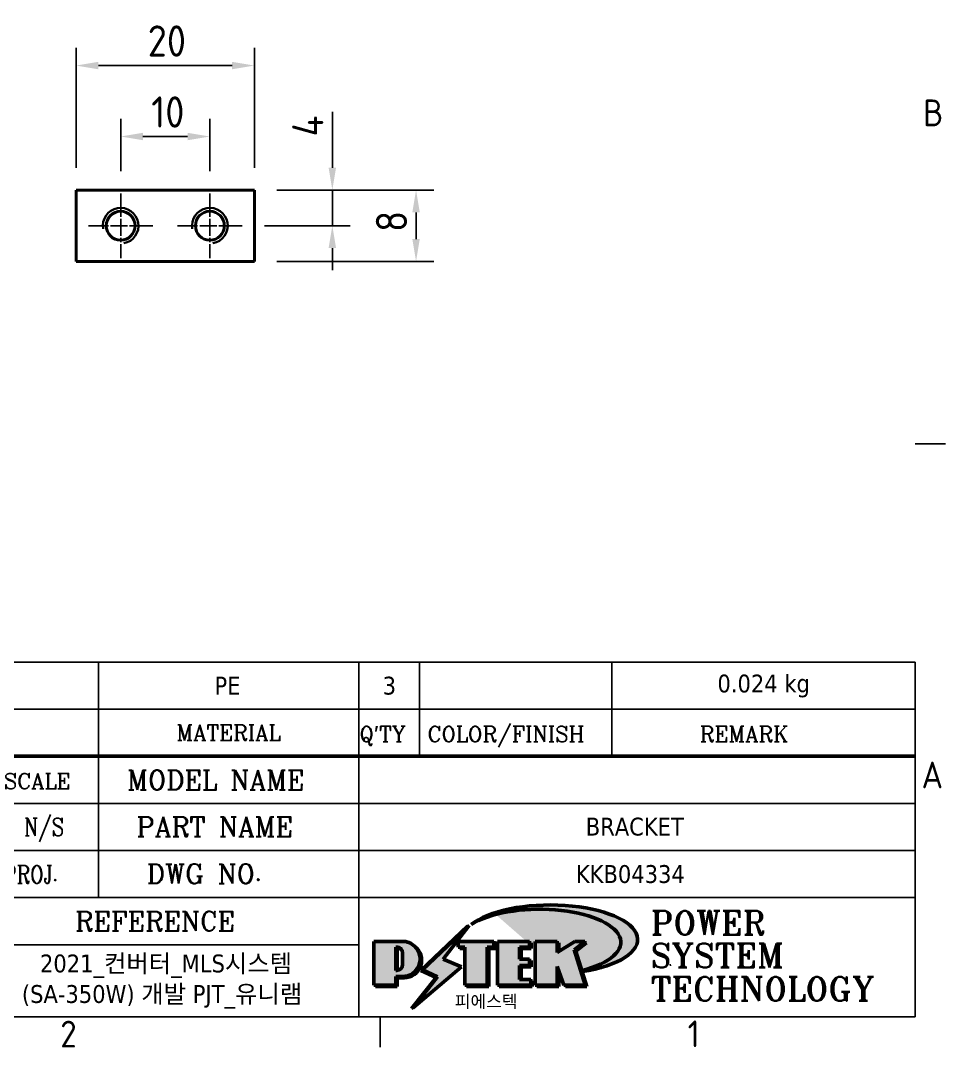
# Model space of a CAD drawing. Header units: millimetres. Extents: x 0 to 420, y 0 to 297.
# Drawn here: x 309.7 to 413.4, y 6.6 to 121.7 of the extents above; entities that cross this region are included whole.
import ezdxf
from ezdxf.enums import TextEntityAlignment as Align

# ---------------------------------------------------------------- set-up
doc = ezdxf.new("R2010")
doc.units = ezdxf.units.MM
doc.linetypes.add('CHAIN', pattern=[0.35429999999999995, 0.2362, -0.0295, 0.0591, -0.0295])
doc.layers.get('0').update_dxf_attribs({"color": 3, "lineweight": 25})
for name, color, linetype, lineweight in [('가시적인 것(ISO)', 3, 'Continuous', 40), ('가시적인 좁은 것(ISO)', 3, 'Continuous', 35), ('경계(ISO)', 7, 'Continuous', 25), ('제목(ISO)', 5, 'Continuous', 50), ('중심 표식(ISO)', 1, 'Continuous', 25), ('치수(ISO)', 2, 'Continuous', 25), ('해치(ISO)', 7, 'Continuous', 18)]:
    doc.layers.add(name, color=color, linetype=linetype, lineweight=lineweight)
doc.styles.add('HAN_291', font='')
doc.styles.add('HAN_370', font='', dxfattribs={"width": 2})
doc.styles.add('RC_284', font='ROMANC.shx')
doc.styles.add('RC_287', font='ROMANC.shx')
doc.styles.add('RC_292', font='ROMANC.shx')
doc.styles.add('ROMANT_294', font='romant.shx')
doc.styles.add('문자 텍스트_PSTEK_POSCO', font='isocp.shx')
doc.styles.add('치수 텍스트_PSTEK_POSCO', font='isocp.shx')
doc.styles.add('텍스트 스타일198', font='tahoma.ttf')
doc.styles.add('텍스트 스타일333', font='ROMANC.shx', dxfattribs={"width": 0.800000011920929})
doc.styles.get('HAN_291').set_extended_font_data('GulimChe')
doc.styles.get('HAN_370').set_extended_font_data('GulimChe')
doc.dimstyles.new('치수_PSTEK_POSCO', dxfattribs={"dimtxt": 3.5, "dimasz": 2.5, "dimexe": 2, "dimexo": 2.5, "dimgap": 1, "dimtad": 1, "dimrnd": 1e-08, "dimdsep": 46, "dimtxsty": '치수 텍스트_PSTEK_POSCO', "dimcen": 0.09, "dimdle": 10, "dimclrd": 7, "dimclre": 7, "dimclrt": 2, "dimadec": 1, "dimazin": 2, "dimtfac": 1, "dimtmove": 0, "dimatfit": 3, "dimfxl": 0, "dimtolj": 1, "dimlwd": -1, "dimlwe": -1, "dimarcsym": 0})

# ---------------------------------------------------------------- blocks, each defined once
blk = doc.blocks.new('경계 Default Border')
at = {"layer": '경계(ISO)'}
for p, q in [((410, 74.25000190734863), (413.4000015258789, 74.25000190734863)), ((350, 10), (350, 6.599999666213989))]:
    blk.add_line(p, q, dxfattribs=at)
at = {"layer": '경계(ISO)', "color": 2, "char_height": 3.00000011920929, "attachment_point": 7, "style": '문자 텍스트_PSTEK_POSCO'}
for s, insert in [('B', (410.878270202895, 109.8463944559917)), ('A', (410.7144008173592, 35.61784856929444)), ('2', (314.127739416884, 6.57139439638704)), ('1', (384.4860661041481, 6.59999988079071))]:
    blk.add_mtext(s, dxfattribs=dict(at, insert=insert))
blk = doc.blocks.new('제목 블록 PSTEK')
for color, points in [(252, [(317.2195697678507, 17.0593801673321), (322.0326348870767, 21.62682475217465), (322.2781991042243, 21.94392121864296), (317.0471853425802, 16.97985676345368), (318.7512090904202, 16.1899260703855), (316.0018030350395, 12.71868385740789), (316.3356552234328, 13.00206718743325), (318.9235935156908, 16.2694494742633)]), (5, [(321.6183518841322, 17.4193704504104), (319.5281351041078, 18.24969419629727), (322.4505835294948, 22.02344462252142), (317.2195697678507, 17.0593801673321), (318.9235935156908, 16.2694494742633), (316.1741874603099, 12.79820726128571)]), (1, [(324.4839107253602, 19.60711530335299), (325.2419748254881, 19.60711530335299), (325.2419748254881, 20.25857663940324), (321.2266040451076, 20.25857663940324), (321.2266040451076, 19.60711530335299), (321.9846681452406, 19.60711530335299), (321.9846681452406, 15.3430047401139), (324.4839107253602, 15.3430047401139)]), (252, [(321.9846681452406, 19.60711530335299), (321.4042753185749, 19.60711530335299), (321.4042753185749, 19.45905590879572), (321.9846681452406, 19.45905590879572)]), (252, [(324.6615819988275, 19.45905590879572), (325.4196460989604, 19.45905590879572), (325.4196460989604, 20.11051724484596), (325.2419748254881, 20.11051724484596), (325.2419748254881, 19.60711530335299), (324.4839107253602, 19.60711530335299), (324.4839107253602, 15.3430047401139), (322.1623394187076, 15.3430047401139), (322.1623394187076, 15.19494534555726), (324.6615819988275, 15.19494534555726)]), (1, [(329.2277337269622, 20.25857663940324), (325.65654113025, 20.25857663940324), (325.65654113025, 15.3430047401139), (329.3580259941756, 15.3430047401139), (329.3580259941756, 15.9944660761648), (328.1137701654877, 15.9944660761648), (328.1137701654877, 17.56360607323003), (329.2277337269622, 17.56360607323003), (329.2277337269622, 18.25543873810179), (328.1137701654877, 18.25543873810179), (328.1137701654877, 19.60711530335299), (329.2277337269622, 19.60711530335299)]), (252, [(328.2914414389548, 19.45905590879572), (329.4054050004294, 19.45905590879572), (329.4054050004294, 20.11051724484596), (329.2277337269622, 20.11051724484596), (329.2277337269622, 19.60711530335299), (328.1137701654877, 19.60711530335299), (328.1137701654877, 18.25543873810179), (328.2914414389548, 18.25543873810179)]), (1, [(332.3312149849806, 20.25857663940324), (329.8592894925411, 20.25857663940324), (329.8592894925411, 15.3430047401139), (332.3312149849806, 15.3430047401139), (332.3312149849806, 17.4318630164523), (333.0701931098801, 15.3430047401139), (335.4855464857051, 15.3430047401139), (334.2514536401189, 19.30614745124769), (335.4379594596742, 20.25857663940324), (334.3071782107978, 20.25857663940324), (332.3312149849806, 18.99741471888304)]), (252, [(332.5088862584528, 20.1105172448466), (332.3312149849806, 20.1105172448466), (332.3312149849806, 18.99741471888368), (332.5088862584528, 19.11081371413894)]), (252, [(335.6156307331414, 20.11051724484596), (335.2535118015555, 20.11051724484596), (334.2514536401189, 19.30614745124769), (335.4855464857051, 15.3430047401139), (333.1954852176545, 15.3430047401139), (333.2478643833523, 15.19494534555726), (335.6632177591723, 15.19494534555726), (334.4291249135862, 19.15808805669106)]), (252, [(328.2914414389548, 17.41554667867274), (329.4054050004294, 17.41554667867274), (329.4054050004294, 18.10737934354514), (329.2277337269622, 18.10737934354514), (329.2277337269622, 17.56360607323003), (328.1137701654877, 17.56360607323003), (328.1137701654877, 15.9944660761648), (328.2914414389548, 15.9944660761648)]), (252, [(332.5088862584528, 16.92964231796647), (332.3312149849806, 17.43186301645164), (332.3312149849806, 15.3430047401139), (330.0369607660135, 15.3430047401139), (330.0369607660135, 15.19494534555726), (332.5088862584528, 15.19494534555726)]), (252, [(329.5356972676428, 15.8464066816075), (329.3580259941756, 15.8464066816075), (329.3580259941756, 15.3430047401139), (325.8342124037171, 15.3430047401139), (325.8342124037171, 15.19494534555726), (329.5356972676428, 15.19494534555726)])]:
    blk.add_hatch(color=color).paths.add_polyline_path(points)
h = blk.add_hatch(color=1)
edge = h.paths.add_edge_path(flags=0)
edge.add_line((314.2242174273352, 19.60711530335299), (314.2242174273352, 17.00126995915134))
edge.add_line((314.2242174273352, 17.00126995915134), (314.3485873187598, 17.00126995915134))
edge.add_arc((314.3485873187598, 17.6527312952023), 0.6514613360509371, 270, 360)
edge.add_line((315.0000486548106, 17.6527312952023), (315.0000486548106, 18.95565396730211))
edge.add_arc((314.3485873187598, 18.95565396730212), 0.6514613360508712, 0, 90)
edge.add_line((314.3485873187598, 19.60711530335299), (314.2242174273352, 19.60711530335299))
edge = h.paths.add_edge_path()
edge.add_arc((314.9847713324306, 18.28938669179658), 1.969189947606664, 269.9999999999959, 450)
edge.add_line((314.9847713324306, 20.25857663940318), (311.7664314776902, 20.25857663940324))
edge.add_line((311.7664314776902, 20.25857663940324), (311.7664314776902, 15.3430047401139))
edge.add_line((311.7664314776902, 15.3430047401139), (314.2242174273352, 15.3430047401139))
edge.add_line((314.2242174273352, 15.3430047401139), (314.2242174273352, 16.32019674418991))
edge.add_line((314.2242174273352, 16.32019674418991), (314.9847713324307, 16.32019674418991))
h = blk.add_hatch(color=252)
edge = h.paths.add_edge_path()
edge.add_arc((314.9847713324309, 18.28938669179657), 1.969189947606666, 270, 406.8278729790604)
edge.add_arc((315.1624426058984, 18.1413272972396), 1.969189947606962, -90, 53.560984836317004, ccw=False)
edge.add_line((315.1624426058984, 16.17213734963263), (314.4018887008024, 16.17213734963263))
edge.add_line((314.4018887008024, 16.17213734963263), (314.4018887008024, 15.19494534555726))
edge.add_line((314.4018887008024, 15.19494534555726), (311.9441027511573, 15.19494534555726))
edge.add_line((311.9441027511573, 15.19494534555726), (311.9441027511573, 15.3430047401139))
edge.add_line((311.9441027511573, 15.3430047401139), (314.2242174273352, 15.3430047401139))
edge.add_line((314.2242174273352, 15.3430047401139), (314.2242174273352, 16.32019674418991))
edge.add_line((314.2242174273352, 16.32019674418991), (314.9847713324309, 16.32019674418991))
h = blk.add_hatch(color=252)
edge = h.paths.add_edge_path()
edge.add_line((314.4018887008024, 19.45905590879572), (314.5262585922315, 19.45905590879572))
edge.add_arc((314.5262585922314, 18.80759457274939), 0.6514613360463194, 60.4189348879147, 90.00000000000318, ccw=False)
edge.add_arc((314.3485873187602, 18.95565396730057), 0.6514613360524251, 39.96992292766206, 90.00000000009999)
edge.add_line((314.3485873187591, 19.60711530335307), (314.2242174273352, 19.60711530335298))
edge.add_line((314.2242174273352, 19.60711530335299), (314.2242174273352, 17.00126995915134))
edge.add_line((314.2242174273352, 17.00126995915134), (314.3485873187591, 17.00126995915134))
edge.add_arc((314.3485873187568, 17.652731295233), 0.6514613360816299, 270.0000000002, 274.6930825552478)
edge.add_line((314.4018887008024, 17.0034541317032), (314.4018887008024, 19.45905590879572))
at = {"layer": '해치(ISO)'}
h = blk.add_hatch(color=140, dxfattribs=at)
edge = h.paths.add_edge_path()
edge.add_ellipse((330.3660919371412, 20.15576403068321), major_axis=(9.100907360794343, 0), ratio=0.4069904968023172, start_angle=301.3098473703837, end_angle=507.7436900681698)
edge.add_ellipse((331.5340919371412, 20.4634168429492), major_axis=(-9.82350664112931, 0), ratio=0.3942600559756514, start_angle=111.51207141178469, end_angle=334.47025347086895, ccw=False)
edge.add_line((335.1363447531188, 16.8601935978785), (335.0955236905705, 16.99119398620872))
at = {"color": 180}
for p, q in [((182.475792979055, 11.79100474011392), (182.4757929790549, 51.56524660363496)), ((182.4757929790549, 51.56524660363496), (372.4757929537551, 51.56524660363496)), ((189.2651435055721, 51.56524660363496), (189.2651435055722, 41.00524660363494)), ((215.2152739891528, 41.00524660363494), (215.2152739891528, 51.56524660363496)), ((280.8758854511282, 51.56524660363496), (280.8758854511282, 41.00524660363494)), ((310.0881549537552, 51.56524660363496), (310.0881549537553, 41.00524660363494)), ((316.9044520275131, 51.56524660363496), (316.9044520275127, 41.00524660363494)), ((338.4566026226726, 51.56524660363496), (338.4566026226727, 41.00524660363494)), ((372.4757929537551, 51.56524660363496), (372.4757929537551, 11.79100474011389)), ((182.475792979055, 46.2852466036349), (372.4757929537551, 46.28524660363492)), ((182.475792979055, 41.00524660363493), (206.451475290024, 41.00524660363493)), ((222.9401812389276, 11.79100474011392), (222.9401812389276, 41.00524660363494)), ((239.4288871878316, 11.79100474011392), (239.4288871878316, 41.00524660363494)), ((255.9175931367356, 11.79100474011392), (255.9175931367356, 41.00524660363494)), ((268.6918866058747, 41.00524660363494), (268.6918866058747, 30.44524660363498)), ((280.8758854511282, 41.00524660363494), (280.8758854511282, 25.16524660363502)), ((310.088154953755, 41.00524660363494), (310.088154953755, 11.79100474011392)), ((182.475792979055, 35.72524660363497), (206.451475290024, 35.72524660363497)), ((198.8621818849491, 12.02524660363491), (198.8621818849491, 35.72524660363497)), ((206.451475290024, 35.72524660363497), (372.4757929537551, 35.72524660363497)), ((182.475792979055, 31.77524660363492), (206.451475290024, 31.77524660363492)), ((255.917593136736, 30.44524660363498), (372.4757929537552, 30.44524660363501)), ((182.475792979055, 27.82524660363487), (206.451475290024, 27.82524660363487)), ((255.9175931367359, 25.16524660363502), (372.4757929537552, 25.165246603635)), ((268.6918866058744, 25.16524660363502), (268.6918866058744, 11.79100474011392)), ((182.475792979055, 23.87524660363505), (206.451475290024, 23.87524660363505)), ((182.475792979055, 19.92524660363478), (206.451475290024, 19.92524660363478)), ((255.9175931367359, 19.88524660363481), (310.0881549537553, 19.88524660363481)), ((206.451475290024, 16.74100474011396), (255.9175931367359, 16.74100474011396)), ((182.475792979055, 15.97524660363496), (206.451475290024, 15.97524660363496)), ((182.475792979055, 11.79100474011392), (372.4757929537551, 11.79100474011389))]:
    blk.add_line(p, q, dxfattribs=at)
at = {"color": 7, "lineweight": 50}
for p, q in [((206.4514752900237, 11.79100474011392), (206.4514752900237, 41.00524660363494)), ((206.451475290024, 41.00524660363494), (372.4757929537551, 41.00524660363496))]:
    blk.add_line(p, q, dxfattribs=at)
at = {"color": 7}
for p, q in [((322.2781991042243, 21.94392121864296), (317.0471853425802, 16.97985676345368)), ((322.4505835294948, 22.02344462252142), (317.2195697678507, 17.0593801673321)), ((319.5281351041078, 18.24969419629727), (322.4505835294948, 22.02344462252142)), ((322.0326348870767, 21.62682475217465), (322.2781991042243, 21.94392121864296)), ((317.2195697678507, 17.0593801673321), (322.0326348870767, 21.62682475217465)), ((311.7664314776902, 20.25900474011391), (311.7664314776902, 15.34300474011391)), ((314.9847713324309, 20.25857663940324), (311.7664314776902, 20.25857663940324)), ((314.9847713324309, 20.25857663940324), (311.7664314776902, 20.25857663940324)), ((311.7664314776902, 20.25857663940324), (311.7664314776902, 15.3430047401139)), ((314.2242174273352, 17.00126995915134), (314.2242174273352, 19.60711530335299)), ((314.2242174273352, 19.60711530335299), (314.3485873187591, 19.60711530335299)), ((314.3485873187591, 19.60711530335299), (314.2242174273352, 19.60711530335299)), ((314.2242174273352, 19.60711530335299), (314.2242174273352, 17.00126995915134)), ((314.2242174273352, 17.00126995915134), (314.2242174273352, 19.60711530335299)), ((314.2242174273352, 19.60711530335299), (314.3485873187591, 19.60711530335299)), ((325.2419748254881, 20.25857663940324), (321.2266040451076, 20.25857663940324)), ((321.2266040451076, 20.25857663940324), (321.2266040451076, 19.60711530335299)), ((325.2419748254881, 20.25857663940324), (321.2266040451076, 20.25857663940324)), ((321.2266040451076, 20.25857663940324), (321.2266040451076, 19.60711530335299)), ((321.2266040451076, 19.60711530335299), (321.9846681452406, 19.60711530335299)), ((321.2266040451076, 19.60711530335299), (321.9846681452406, 19.60711530335299)), ((321.4042753185749, 19.60711530335299), (321.4042753185749, 19.45905590879572)), ((321.9846681452406, 19.60711530335299), (321.4042753185749, 19.60711530335299)), ((321.9846681452406, 19.60711530335299), (321.9846681452406, 15.3430047401139)), ((321.9846681452406, 19.45905590879572), (321.9846681452406, 19.60711530335299)), ((321.9846681452406, 19.60711530335299), (321.9846681452406, 15.3430047401139)), ((324.4839107253602, 19.60711530335299), (325.2419748254881, 19.60711530335299)), ((324.4839107253602, 15.3430047401139), (324.4839107253602, 19.60711530335299)), ((325.2419748254881, 19.60711530335299), (324.4839107253602, 19.60711530335299)), ((324.4839107253602, 19.60711530335299), (324.4839107253602, 15.3430047401139)), ((324.4839107253602, 19.60711530335299), (325.2419748254881, 19.60711530335299)), ((324.4839107253602, 15.3430047401139), (324.4839107253602, 19.60711530335299)), ((325.2419748254881, 19.60711530335299), (325.2419748254881, 20.25857663940324)), ((325.2419748254881, 19.60711530335299), (325.2419748254881, 20.25857663940324)), ((325.4196460989604, 20.11051724484596), (325.2419748254881, 20.11051724484596)), ((325.2419748254881, 20.11051724484596), (325.2419748254881, 19.60711530335299)), ((325.4196460989604, 19.45905590879572), (325.4196460989604, 20.11051724484596)), ((329.2277337269622, 20.25857663940324), (325.65654113025, 20.25857663940324)), ((325.65654113025, 20.25857663940324), (325.65654113025, 15.3430047401139)), ((325.65654113025, 20.25857663940324), (325.65654113025, 15.3430047401139)), ((329.2277337269622, 20.25857663940324), (325.65654113025, 20.25857663940324)), ((328.1137701654877, 18.25543873810179), (328.1137701654877, 19.60711530335299)), ((328.1137701654877, 19.60711530335299), (329.2277337269622, 19.60711530335299)), ((329.2277337269622, 19.60711530335299), (328.1137701654877, 19.60711530335299)), ((328.1137701654877, 19.60711530335299), (328.1137701654877, 18.25543873810179)), ((328.1137701654877, 18.25543873810179), (328.1137701654877, 19.60711530335299)), ((328.1137701654877, 19.60711530335299), (329.2277337269622, 19.60711530335299)), ((329.2277337269622, 19.60711530335299), (329.2277337269622, 20.25857663940324)), ((329.2277337269622, 19.60711530335299), (329.2277337269622, 20.25857663940324)), ((329.4054050004294, 20.11051724484596), (329.2277337269622, 20.11051724484596)), ((329.2277337269622, 20.11051724484596), (329.2277337269622, 19.60711530335299)), ((329.4054050004294, 19.45905590879572), (329.4054050004294, 20.11051724484596)), ((332.3312149849806, 20.25857663940324), (329.8592894925411, 20.25857663940324)), ((329.8592894925411, 20.25857663940324), (329.8592894925411, 15.3430047401139)), ((329.8592894925411, 20.25857663940324), (329.8592894925411, 15.3430047401139)), ((332.3312149849806, 20.25857663940324), (329.8592894925411, 20.25857663940324)), ((334.3071782107978, 20.25857663940324), (332.3312149849806, 18.99741471888304)), ((332.3312149849806, 18.99741471888304), (332.3312149849806, 20.25857663940324)), ((334.3071782107978, 20.25857663940324), (332.3312149849806, 18.99741471888304)), ((332.3312149849806, 18.99741471888304), (332.3312149849806, 20.25857663940324)), ((332.5088862584528, 20.1105172448466), (332.3312149849806, 20.1105172448466)), ((332.3312149849806, 20.1105172448466), (332.3312149849806, 18.99741471888368)), ((332.5088862584528, 19.11081371413894), (332.5088862584528, 20.1105172448466)), ((334.2514536401189, 19.30614745124769), (335.4379594596742, 20.25857663940324)), ((334.2514536401189, 19.30614745124769), (335.4379594596742, 20.25857663940324)), ((335.2535118015555, 20.11051724484596), (334.2514536401189, 19.30614745124769)), ((335.4379594596742, 20.25857663940324), (334.3071782107978, 20.25857663940324)), ((335.4379594596742, 20.25857663940324), (334.3071782107978, 20.25857663940324)), ((334.4291249135862, 19.15808805669104), (335.6156307331414, 20.11051724484596)), ((335.6156307331414, 20.11051724484596), (335.2535118015555, 20.11051724484596)), ((314.4018887008024, 19.45905590879572), (314.5262585922314, 19.45905590879572)), ((314.4018887008024, 17.0034541317032), (314.4018887008024, 19.45905590879572)), ((315.0000486548106, 18.95565396730275), (315.0000486548106, 17.65273129520161)), ((315.0000486548106, 18.95565396730275), (315.0000486548106, 17.65273129520161)), ((321.4042753185749, 19.45905590879572), (321.9846681452406, 19.45905590879572)), ((324.6615819988275, 19.45905590879572), (325.4196460989604, 19.45905590879572)), ((324.6615819988275, 15.19494534555726), (324.6615819988275, 19.45905590879572)), ((328.2914414389548, 18.25543873810179), (328.2914414389548, 19.45905590879572)), ((328.2914414389548, 19.45905590879572), (329.4054050004294, 19.45905590879572)), ((332.3312149849806, 18.99741471888368), (332.5088862584528, 19.11081371413894)), ((335.4855464857051, 15.3430047401139), (334.2514536401189, 19.30614745124769)), ((334.2514536401189, 19.30614745124769), (335.4855464857051, 15.3430047401139)), ((335.4855464857051, 15.3430047401139), (334.2514536401189, 19.30614745124769)), ((335.6632177591723, 15.19494534555726), (334.4291249135862, 19.15808805669104)), ((316.1741874603099, 12.79820726128571), (321.6183518841322, 17.4193704504104)), ((321.6183518841322, 17.4193704504104), (319.5281351041078, 18.24969419629727)), ((329.2277337269622, 18.25543873810179), (328.1137701654877, 18.25543873810179)), ((328.1137701654877, 18.25543873810179), (328.2914414389548, 18.25543873810179)), ((329.2277337269622, 18.25543873810179), (328.1137701654877, 18.25543873810179)), ((328.1137701654877, 17.56360607323003), (329.2277337269622, 17.56360607323003)), ((328.1137701654877, 15.9944660761648), (328.1137701654877, 17.56360607323003)), ((329.2277337269622, 17.56360607323003), (328.1137701654877, 17.56360607323003)), ((328.1137701654877, 17.56360607323003), (328.1137701654877, 15.9944660761648)), ((328.1137701654877, 17.56360607323003), (329.2277337269622, 17.56360607323003)), ((328.1137701654877, 15.9944660761648), (328.1137701654877, 17.56360607323003)), ((328.2914414389548, 15.9944660761648), (328.2914414389548, 17.41554667867274)), ((328.2914414389548, 17.41554667867274), (329.4054050004294, 17.41554667867274)), ((329.2277337269622, 17.56360607323003), (329.2277337269622, 18.25543873810179)), ((329.2277337269622, 17.56360607323003), (329.2277337269622, 18.25543873810179)), ((329.4054050004294, 18.10737934354514), (329.2277337269622, 18.10737934354514)), ((329.2277337269622, 18.10737934354514), (329.2277337269622, 17.56360607323003)), ((329.4054050004294, 17.41554667867274), (329.4054050004294, 18.10737934354514)), ((332.3312149849806, 17.4318630164523), (333.0701931098801, 15.3430047401139)), ((332.3312149849806, 15.3430047401139), (332.3312149849806, 17.4318630164523)), ((332.5088862584528, 16.92964231796647), (332.3312149849806, 17.43186301645164)), ((332.3312149849806, 17.43186301645164), (332.3312149849806, 15.3430047401139)), ((332.3312149849806, 17.4318630164523), (333.0701931098801, 15.3430047401139)), ((332.3312149849806, 15.3430047401139), (332.3312149849806, 17.4318630164523)), ((345.0447381189468, 17.50375595811051), (344.9867755289346, 17.689895936919)), ((314.3485873187591, 17.00126995915134), (314.2242174273352, 17.00126995915134)), ((314.2242174273352, 17.00126995915134), (314.3485873187591, 17.00126995915134)), ((314.3485873187591, 17.00126995915134), (314.2242174273352, 17.00126995915134)), ((314.2242174273352, 16.32019674418991), (314.9847713324309, 16.32019674418991)), ((314.2242174273352, 15.3430047401139), (314.2242174273352, 16.32019674418991)), ((314.9847713324309, 16.32019674418991), (314.2242174273352, 16.32019674418991)), ((314.2242174273352, 16.32019674418991), (314.2242174273352, 15.3430047401139)), ((314.2242174273352, 16.32019674418991), (314.9847713324309, 16.32019674418991)), ((314.2242174273352, 15.3430047401139), (314.2242174273352, 16.32019674418991)), ((314.4018887008024, 16.17213734963263), (315.162442605898, 16.17213734963263)), ((314.4018887008024, 15.19494534555726), (314.4018887008024, 16.17213734963263)), ((318.7512090904202, 16.1899260703855), (316.0018030350395, 12.71868385740789)), ((318.9235935156908, 16.2694494742633), (316.1741874603099, 12.79820726128571)), ((316.3356552234328, 13.00206718743325), (318.9235935156908, 16.2694494742633)), ((317.0471853425802, 16.97985676345368), (318.7512090904202, 16.1899260703855)), ((318.9235935156908, 16.2694494742633), (317.2195697678507, 17.0593801673321)), ((317.2195697678507, 17.0593801673321), (318.9235935156908, 16.2694494742633)), ((332.5088862584528, 15.19494534555726), (332.5088862584528, 16.92964231796647)), ((311.7664314776902, 15.3430047401139), (314.2242174273352, 15.3430047401139)), ((311.7664314776902, 15.3430047401139), (314.2242174273352, 15.3430047401139)), ((314.2242174273352, 15.3430047401139), (311.9441027511573, 15.3430047401139)), ((311.9441027511573, 15.3430047401139), (311.9441027511573, 15.19494534555726)), ((311.9441027511573, 15.19494534555726), (314.4018887008024, 15.19494534555726)), ((321.9846681452406, 15.3430047401139), (324.4839107253602, 15.3430047401139)), ((321.9846681452406, 15.3430047401139), (324.4839107253602, 15.3430047401139)), ((324.4839107253602, 15.3430047401139), (322.1623394187076, 15.3430047401139)), ((322.1623394187076, 15.3430047401139), (322.1623394187076, 15.19494534555726)), ((322.1623394187076, 15.19494534555726), (324.6615819988275, 15.19494534555726)), ((325.65654113025, 15.3430047401139), (329.3580259941756, 15.3430047401139)), ((325.65654113025, 15.3430047401139), (329.3580259941756, 15.3430047401139)), ((329.3580259941756, 15.3430047401139), (325.8342124037171, 15.3430047401139)), ((325.8342124037171, 15.3430047401139), (325.8342124037171, 15.19494534555726)), ((325.8342124037171, 15.19494534555726), (329.5356972676428, 15.19494534555726)), ((329.3580259941756, 15.9944660761648), (328.1137701654877, 15.9944660761648)), ((328.1137701654877, 15.9944660761648), (328.2914414389548, 15.9944660761648)), ((329.3580259941756, 15.9944660761648), (328.1137701654877, 15.9944660761648)), ((329.3580259941756, 15.3430047401139), (329.3580259941756, 15.9944660761648)), ((329.3580259941756, 15.3430047401139), (329.3580259941756, 15.9944660761648)), ((329.5356972676428, 15.8464066816075), (329.3580259941756, 15.8464066816075)), ((329.3580259941756, 15.8464066816075), (329.3580259941756, 15.3430047401139)), ((329.5356972676428, 15.19494534555726), (329.5356972676428, 15.8464066816075)), ((329.8592894925411, 15.3430047401139), (332.3312149849806, 15.3430047401139)), ((329.8592894925411, 15.3430047401139), (332.3312149849806, 15.3430047401139)), ((332.3312149849806, 15.3430047401139), (330.0369607660135, 15.3430047401139)), ((330.0369607660135, 15.3430047401139), (330.0369607660135, 15.19494534555726)), ((330.0369607660135, 15.19494534555726), (332.5088862584528, 15.19494534555726)), ((333.0701931098801, 15.3430047401139), (335.4855464857051, 15.3430047401139)), ((333.0701931098801, 15.3430047401139), (335.4855464857051, 15.3430047401139)), ((335.4855464857051, 15.3430047401139), (333.1954852176545, 15.3430047401139)), ((333.1954852176545, 15.3430047401139), (333.2478643833523, 15.19494534555726)), ((333.2478643833523, 15.19494534555726), (335.6632177591723, 15.19494534555726)), ((316.0018030350395, 12.71868385740789), (316.3356552234328, 13.00206718743325))]:
    blk.add_line(p, q, dxfattribs=at)
at = {"color": 5}
for p, q in [((322.4505835294948, 22.02344462252142), (317.2195697678507, 17.0593801673321)), ((319.5281351041078, 18.24969419629727), (322.4505835294948, 22.02344462252142)), ((316.1741874603099, 12.79820726128571), (321.6183518841322, 17.4193704504104)), ((321.6183518841322, 17.4193704504104), (319.5281351041078, 18.24969419629727)), ((318.9235935156908, 16.2694494742633), (316.1741874603099, 12.79820726128571)), ((317.2195697678507, 17.0593801673321), (318.9235935156908, 16.2694494742633))]:
    blk.add_line(p, q, dxfattribs=at)
at = {"color": 1}
for p, q in [((314.9847713324309, 20.25857663940324), (311.7664314776902, 20.25857663940324)), ((311.7664314776902, 20.25857663940324), (311.7664314776902, 15.3430047401139)), ((314.2242174273352, 17.00126995915134), (314.2242174273352, 19.60711530335299)), ((314.2242174273352, 19.60711530335299), (314.3485873187591, 19.60711530335299)), ((325.2419748254881, 20.25857663940324), (321.2266040451076, 20.25857663940324)), ((321.2266040451076, 20.25857663940324), (321.2266040451076, 19.60711530335299)), ((321.2266040451076, 19.60711530335299), (321.9846681452406, 19.60711530335299)), ((321.9846681452406, 19.60711530335299), (321.9846681452406, 15.3430047401139)), ((324.4839107253602, 19.60711530335299), (325.2419748254881, 19.60711530335299)), ((324.4839107253602, 15.3430047401139), (324.4839107253602, 19.60711530335299)), ((325.2419748254881, 19.60711530335299), (325.2419748254881, 20.25857663940324)), ((329.2277337269622, 20.25857663940324), (325.65654113025, 20.25857663940324)), ((325.65654113025, 20.25857663940324), (325.65654113025, 15.3430047401139)), ((328.1137701654877, 18.25543873810179), (328.1137701654877, 19.60711530335299)), ((328.1137701654877, 19.60711530335299), (329.2277337269622, 19.60711530335299)), ((329.2277337269622, 19.60711530335299), (329.2277337269622, 20.25857663940324)), ((332.3312149849806, 20.25857663940324), (329.8592894925411, 20.25857663940324)), ((329.8592894925411, 20.25857663940324), (329.8592894925411, 15.3430047401139)), ((334.3071782107978, 20.25857663940324), (332.3312149849806, 18.99741471888304)), ((332.3312149849806, 18.99741471888304), (332.3312149849806, 20.25857663940324)), ((334.2514536401189, 19.30614745124769), (335.4379594596742, 20.25857663940324)), ((335.4379594596742, 20.25857663940324), (334.3071782107978, 20.25857663940324)), ((315.0000486548106, 18.95565396730275), (315.0000486548106, 17.65273129520161)), ((335.4855464857051, 15.3430047401139), (334.2514536401189, 19.30614745124769)), ((329.2277337269622, 18.25543873810179), (328.1137701654877, 18.25543873810179)), ((328.1137701654877, 17.56360607323003), (329.2277337269622, 17.56360607323003)), ((328.1137701654877, 15.9944660761648), (328.1137701654877, 17.56360607323003)), ((329.2277337269622, 17.56360607323003), (329.2277337269622, 18.25543873810179)), ((332.3312149849806, 17.4318630164523), (333.0701931098801, 15.3430047401139)), ((332.3312149849806, 15.3430047401139), (332.3312149849806, 17.4318630164523)), ((314.3485873187591, 17.00126995915134), (314.2242174273352, 17.00126995915134)), ((314.2242174273352, 16.32019674418991), (314.9847713324309, 16.32019674418991)), ((314.2242174273352, 15.3430047401139), (314.2242174273352, 16.32019674418991)), ((311.7664314776902, 15.3430047401139), (314.2242174273352, 15.3430047401139)), ((321.9846681452406, 15.3430047401139), (324.4839107253602, 15.3430047401139)), ((325.65654113025, 15.3430047401139), (329.3580259941756, 15.3430047401139)), ((329.3580259941756, 15.9944660761648), (328.1137701654877, 15.9944660761648)), ((329.3580259941756, 15.3430047401139), (329.3580259941756, 15.9944660761648)), ((329.8592894925411, 15.3430047401139), (332.3312149849806, 15.3430047401139)), ((333.0701931098801, 15.3430047401139), (335.4855464857051, 15.3430047401139))]:
    blk.add_line(p, q, dxfattribs=at)
at = {"color": 7}
for centre, radius, start, end in [((314.3485873187598, 18.95565396730211), 0.6514613360508712, 0, 90), ((314.3485873187602, 18.95565396730057), 0.6514613360524251, 39.96992292766117, 90), ((314.3485873187598, 18.95565396730212), 0.6514613360508712, 0, 90), ((314.9847713324309, 18.28938669179658), 1.969189947606665, 270, 90), ((314.9847713324309, 18.28938669179658), 1.969189947606665, 270, 90), ((314.9847713324307, 18.2893866917965), 1.969189947606594, 270, 46.82787297909833), ((315.1624426058984, 18.1413272972396), 1.969189947606961, 270, 53.56098483636067), ((314.5262585922314, 18.80759457274939), 0.6514613360463193, 60.41893488791137, 90), ((314.3485873187597, 17.65273129520228), 0.6514613360509381, 270, 0), ((314.3485873187598, 17.6527312952023), 0.6514613360509381, 270, 0), ((314.3485873187568, 17.652731295233), 0.6514613360816299, 270, 274.6930825552478)]:
    blk.add_arc(centre, radius, start, end, dxfattribs=at)
at = {"color": 1}
for centre, radius, start, end in [((314.3485873187598, 18.95565396730211), 0.6514613360508712, 0, 90), ((314.9847713324309, 18.28938669179657), 1.969189947606665, 270, 90), ((314.3485873187598, 17.6527312952023), 0.6514613360509381, 270, 0)]:
    blk.add_arc(centre, radius, start, end, dxfattribs=at)
at = {"layer": '제목(ISO)', "lineweight": 18}
blk.add_line((182.475792979055, 35.72500474011393), (182.475792979055, 11.79100474011392), dxfattribs=at)
at = {"layer": '제목(ISO)'}
for p, q in [((322.2781991042243, 21.94392121864296), (317.0471853425802, 16.97985676345368)), ((322.4505835294948, 22.02344462252142), (317.2195697678507, 17.0593801673321)), ((319.5281351041078, 18.24969419629727), (322.4505835294948, 22.02344462252142)), ((322.0326348870767, 21.62682475217465), (322.2781991042243, 21.94392121864296)), ((317.2195697678507, 17.0593801673321), (322.0326348870767, 21.62682475217465)), ((314.9847713324306, 20.25857663940324), (311.7664314776902, 20.25857663940324)), ((311.7664314776902, 20.25857663940324), (311.7664314776902, 15.3430047401139)), ((314.2242174273352, 17.00126995915134), (314.2242174273352, 19.60711530335299)), ((314.2242174273352, 19.60711530335299), (314.3485873187598, 19.60711530335299)), ((314.3485873187591, 19.60711530335299), (314.2242174273352, 19.60711530335299)), ((314.2242174273352, 19.60711530335299), (314.2242174273352, 17.00126995915134)), ((325.2419748254881, 20.25857663940324), (321.2266040451076, 20.25857663940324)), ((321.2266040451076, 20.25857663940324), (321.2266040451076, 19.60711530335299)), ((321.2266040451076, 19.60711530335299), (321.9846681452406, 19.60711530335299)), ((321.9846681452406, 19.60711530335299), (321.4042753185749, 19.60711530335299)), ((321.4042753185749, 19.60711530335299), (321.4042753185749, 19.45905590879572)), ((321.9846681452406, 19.60711530335299), (321.9846681452406, 15.3430047401139)), ((321.9846681452406, 19.45905590879572), (321.9846681452406, 19.60711530335299)), ((324.4839107253602, 19.60711530335299), (325.2419748254881, 19.60711530335299)), ((324.4839107253602, 15.3430047401139), (324.4839107253602, 19.60711530335299)), ((325.2419748254881, 19.60711530335299), (324.4839107253602, 19.60711530335299)), ((324.4839107253602, 19.60711530335299), (324.4839107253602, 15.3430047401139)), ((325.2419748254881, 19.60711530335299), (325.2419748254881, 20.25857663940324)), ((325.4196460989604, 20.11051724484596), (325.2419748254881, 20.11051724484596)), ((325.2419748254881, 20.11051724484596), (325.2419748254881, 19.60711530335299)), ((325.4196460989604, 19.45905590879572), (325.4196460989604, 20.11051724484596)), ((329.2277337269622, 20.25857663940324), (325.65654113025, 20.25857663940324)), ((325.65654113025, 20.25857663940324), (325.65654113025, 15.3430047401139)), ((328.1137701654877, 18.25543873810179), (328.1137701654877, 19.60711530335299)), ((328.1137701654877, 19.60711530335299), (329.2277337269622, 19.60711530335299)), ((329.2277337269622, 19.60711530335299), (328.1137701654877, 19.60711530335299)), ((328.1137701654877, 19.60711530335299), (328.1137701654877, 18.25543873810179)), ((329.2277337269622, 19.60711530335299), (329.2277337269622, 20.25857663940324)), ((329.4054050004294, 20.11051724484596), (329.2277337269622, 20.11051724484596)), ((329.2277337269622, 20.11051724484596), (329.2277337269622, 19.60711530335299)), ((329.4054050004294, 19.45905590879572), (329.4054050004294, 20.11051724484596)), ((332.3312149849806, 20.25857663940324), (329.8592894925411, 20.25857663940324)), ((329.8592894925411, 20.25857663940324), (329.8592894925411, 15.3430047401139)), ((334.3071782107978, 20.25857663940324), (332.3312149849806, 18.99741471888304)), ((332.3312149849806, 18.99741471888304), (332.3312149849806, 20.25857663940324)), ((332.5088862584528, 20.1105172448466), (332.3312149849806, 20.1105172448466)), ((332.3312149849806, 20.1105172448466), (332.3312149849806, 18.99741471888368)), ((332.5088862584528, 19.11081371413894), (332.5088862584528, 20.1105172448466)), ((334.2514536401189, 19.30614745124769), (335.4379594596742, 20.25857663940324)), ((335.2535118015555, 20.11051724484596), (334.2514536401189, 19.30614745124769)), ((335.4379594596742, 20.25857663940324), (334.3071782107978, 20.25857663940324)), ((334.4291249135862, 19.15808805669106), (335.6156307331414, 20.11051724484596)), ((335.6156307331414, 20.11051724484596), (335.2535118015555, 20.11051724484596)), ((314.4018887008024, 19.45905590879572), (314.5262585922314, 19.45905590879572)), ((314.4018887008024, 17.0034541317032), (314.4018887008024, 19.45905590879572)), ((315.0000486548106, 18.95565396730211), (315.0000486548106, 17.6527312952023)), ((321.4042753185749, 19.45905590879572), (321.9846681452406, 19.45905590879572)), ((324.6615819988275, 19.45905590879572), (325.4196460989604, 19.45905590879572)), ((324.6615819988275, 15.19494534555726), (324.6615819988275, 19.45905590879572)), ((328.2914414389548, 19.45905590879572), (329.4054050004294, 19.45905590879572)), ((328.2914414389548, 18.25543873810179), (328.2914414389548, 19.45905590879572)), ((332.3312149849806, 18.99741471888368), (332.5088862584528, 19.11081371413894)), ((335.4855464857051, 15.3430047401139), (334.2514536401189, 19.30614745124769)), ((334.2514536401189, 19.30614745124769), (335.4855464857051, 15.3430047401139)), ((335.6632177591723, 15.19494534555726), (334.4291249135862, 19.15808805669106)), ((316.1741874603099, 12.79820726128571), (321.6183518841322, 17.4193704504104)), ((321.6183518841322, 17.4193704504104), (319.5281351041078, 18.24969419629727)), ((329.2277337269622, 18.25543873810179), (328.1137701654877, 18.25543873810179)), ((328.1137701654877, 18.25543873810179), (328.2914414389548, 18.25543873810179)), ((328.1137701654877, 15.9944660761648), (328.1137701654877, 17.56360607323003)), ((328.1137701654877, 17.56360607323003), (329.2277337269622, 17.56360607323003)), ((329.2277337269622, 17.56360607323003), (328.1137701654877, 17.56360607323003)), ((328.1137701654877, 17.56360607323003), (328.1137701654877, 15.9944660761648)), ((328.2914414389548, 17.41554667867274), (329.4054050004294, 17.41554667867274)), ((328.2914414389548, 15.9944660761648), (328.2914414389548, 17.41554667867274)), ((329.2277337269622, 17.56360607323003), (329.2277337269622, 18.25543873810179)), ((329.4054050004294, 18.10737934354514), (329.2277337269622, 18.10737934354514)), ((329.2277337269622, 18.10737934354514), (329.2277337269622, 17.56360607323003)), ((329.4054050004294, 17.41554667867274), (329.4054050004294, 18.10737934354514)), ((332.3312149849806, 15.3430047401139), (332.3312149849806, 17.4318630164523)), ((332.3312149849806, 17.4318630164523), (333.0701931098801, 15.3430047401139)), ((332.5088862584528, 16.92964231796647), (332.3312149849806, 17.43186301645164)), ((332.3312149849806, 17.43186301645164), (332.3312149849806, 15.3430047401139)), ((314.3485873187598, 17.00126995915134), (314.2242174273352, 17.00126995915134)), ((314.2242174273352, 17.00126995915134), (314.3485873187591, 17.00126995915134)), ((314.2242174273352, 15.3430047401139), (314.2242174273352, 16.32019674418991)), ((314.2242174273352, 16.32019674418991), (314.9847713324307, 16.32019674418991)), ((314.9847713324309, 16.32019674418991), (314.2242174273352, 16.32019674418991)), ((314.2242174273352, 16.32019674418991), (314.2242174273352, 15.3430047401139)), ((314.4018887008024, 15.19494534555726), (314.4018887008024, 16.17213734963263)), ((314.4018887008024, 16.17213734963263), (315.1624426058984, 16.17213734963263)), ((318.7512090904202, 16.1899260703855), (316.0018030350395, 12.71868385740789)), ((318.9235935156908, 16.2694494742633), (316.1741874603099, 12.79820726128571)), ((316.3356552234328, 13.00206718743325), (318.9235935156908, 16.2694494742633)), ((317.0471853425802, 16.97985676345368), (318.7512090904202, 16.1899260703855)), ((317.2195697678507, 17.0593801673321), (318.9235935156908, 16.2694494742633)), ((318.9235935156908, 16.2694494742633), (317.2195697678507, 17.0593801673321)), ((332.5088862584528, 15.19494534555726), (332.5088862584528, 16.92964231796647)), ((311.7664314776902, 15.3430047401139), (314.2242174273352, 15.3430047401139)), ((314.2242174273352, 15.3430047401139), (311.9441027511573, 15.3430047401139)), ((311.9441027511573, 15.3430047401139), (311.9441027511573, 15.19494534555726)), ((311.9441027511573, 15.19494534555726), (314.4018887008024, 15.19494534555726)), ((321.9846681452406, 15.3430047401139), (324.4839107253602, 15.3430047401139)), ((324.4839107253602, 15.3430047401139), (322.1623394187076, 15.3430047401139)), ((322.1623394187076, 15.3430047401139), (322.1623394187076, 15.19494534555726)), ((322.1623394187076, 15.19494534555726), (324.6615819988275, 15.19494534555726)), ((325.65654113025, 15.3430047401139), (329.3580259941756, 15.3430047401139)), ((329.3580259941756, 15.3430047401139), (325.8342124037171, 15.3430047401139)), ((325.8342124037171, 15.3430047401139), (325.8342124037171, 15.19494534555726)), ((325.8342124037171, 15.19494534555726), (329.5356972676428, 15.19494534555726)), ((329.3580259941756, 15.9944660761648), (328.1137701654877, 15.9944660761648)), ((328.1137701654877, 15.9944660761648), (328.2914414389548, 15.9944660761648)), ((329.3580259941756, 15.3430047401139), (329.3580259941756, 15.9944660761648)), ((329.5356972676428, 15.8464066816075), (329.3580259941756, 15.8464066816075)), ((329.3580259941756, 15.8464066816075), (329.3580259941756, 15.3430047401139)), ((329.5356972676428, 15.19494534555726), (329.5356972676428, 15.8464066816075)), ((329.8592894925411, 15.3430047401139), (332.3312149849806, 15.3430047401139)), ((332.3312149849806, 15.3430047401139), (330.0369607660135, 15.3430047401139)), ((330.0369607660135, 15.3430047401139), (330.0369607660135, 15.19494534555726)), ((330.0369607660135, 15.19494534555726), (332.5088862584528, 15.19494534555726)), ((333.0701931098801, 15.3430047401139), (335.4855464857051, 15.3430047401139)), ((335.4855464857051, 15.3430047401139), (333.1954852176545, 15.3430047401139)), ((333.1954852176545, 15.3430047401139), (333.2478643833523, 15.19494534555726)), ((333.2478643833523, 15.19494534555726), (335.6632177591723, 15.19494534555726)), ((316.0018030350395, 12.71868385740789), (316.3356552234328, 13.00206718743325))]:
    blk.add_line(p, q, dxfattribs=at)
at = {"layer": '제목(ISO)', "color": 4}
blk.add_line((335.1363447531188, 16.8601935978785), (335.0955236905705, 16.99119398620872), dxfattribs=at)
at = {"layer": '제목(ISO)'}
for centre, radius, start, end in [((314.3485873187598, 18.95565396730212), 0.6514613360508712, 0, 90), ((314.3485873187602, 18.95565396730057), 0.6514613360524251, 39.96992292766117, 90), ((314.9847713324306, 18.28938669179658), 1.969189947606664, 46.82787297909431, 90), ((314.9847713324307, 18.2893866917965), 1.969189947606594, 270, 46.82787297909833), ((314.9847713324309, 18.28938669179657), 1.969189947606666, 270, 46.8278729790603), ((315.1624426058984, 18.1413272972396), 1.969189947606962, 270, 53.56098483631701), ((314.5262585922314, 18.80759457274939), 0.6514613360463193, 60.41893488791137, 90), ((314.3485873187598, 17.6527312952023), 0.6514613360509371, 270, 0), ((314.3485873187568, 17.652731295233), 0.6514613360816299, 270, 274.6930825552478)]:
    blk.add_arc(centre, radius, start, end, dxfattribs=at)
at = {"layer": '제목(ISO)', "color": 4}
for centre, major_axis, ratio, start_param, end_param in [((331.5340919371412, 20.4634168429492), (9.82350664112931, 0), 0.3942600559756514, 5.087845455444478, 8.97919982663645), ((330.3660919371412, 20.15576403068321), (9.100907360794343, 0), 0.4069904968023172, 5.258848905294775, 8.861799147915196)]:
    blk.add_ellipse(centre, major_axis=major_axis, ratio=ratio, start_param=start_param, end_param=end_param, dxfattribs=at)
at = {"color": 2}
for s, height, style, p in [('NO', 1.742399930953979, 'RC_284', (184.135398793432, 42.62317362549192)), ('PART NO', 1.742399930953979, 'RC_284', (195.3359407378685, 42.62317362549192)), ('DESCRIPTION', 1.742399930953979, 'RC_284', (240.4025565652523, 42.62317362549192)), ("Q'TY", 1.742399930953979, 'RC_284', (310.1440786515383, 42.62317362549192)), ('COLOR/FINISH', 1.742399930953979, 'RC_284', (317.7725341324144, 42.62317362549192)), ('REMARK', 1.742399930953979, 'RC_284', (348.346649953877, 42.62317362549192)), ('MODEL NAME', 2.178000062704086, 'RC_292', (284.096330289083, 37.25462520371384)), (' TOLERANCE', 1.899999976158142, 'RC_287', (184.0872874387979, 37.00893196870329)), ('DRAWN', 1.899999976158142, 'RC_287', (208.9766620976279, 37.00893196870329)), ('CHECKED', 1.899999976158142, 'RC_287', (223.6856844514997, 37.00893196870329)), ('APPROVED', 1.899999976158142, 'RC_287', (239.7795453577791, 37.00893196870329)), ('UNIT', 1.742399930953979, 'RC_284', (259.1652673287452, 37.34317362549218)), ('SCALE', 1.742399930953979, 'RC_284', (270.2934779252897, 37.34317362549218)), ('    ~ 6', 2.000000029802322, 'HAN_291', (183.7721304966814, 32.8176515608431)), ('0.08', 2.000000029802322, 'HAN_291', (200.5467345600617, 33.09873600004101)), ('mm', 1.742399930953979, 'RC_284', (259.6505418159997, 32.3543089683787)), ('PART NAME', 2.178000062704086, 'RC_292', (285.1416959765849, 32.03045329421792)), ('  7 ~ 30', 2.000000029802322, 'HAN_291', (183.7721304966814, 28.70538114822415)), ('0.1', 2.000000029802322, 'HAN_291', (200.5467345600617, 28.98646558742206)), (' DWG NO.', 2.178000062704086, 'RC_292', (284.8124284083233, 26.75045329421772)), (' 31 ~ 120', 2.000000029802322, 'HAN_291', (183.7721304966814, 24.82628181916237)), ('0.2', 2.000000029802322, 'HAN_291', (200.5467345600617, 25.10736625836028)), ('121 ~ 300', 2.000000029802322, 'HAN_291', (183.7721304966814, 21.21401206133254)), ('SIZE', 1.742399930953979, 'RC_284', (259.1652673287452, 21.69497768947366)), ('REFERENCE', 2.178000062704086, 'RC_292', (278.2741065029841, 21.43214925458022)), ('0.4', 2.000000029802322, 'HAN_291', (200.5467345600617, 20.99509650053045)), ('301 ~ 600', 2.000000029802322, 'HAN_291', (183.7721304966814, 16.83491273227077)), ('0.6', 2.000000029802322, 'HAN_291', (200.5467345600617, 17.11599717146868)), ('0.8', 2.000000029802322, 'HAN_291', (200.6097246063884, 13.05732192299702)), ('601 ~ 1200', 2.000000029802322, 'HAN_291', (183.6802025156883, 12.84759660881125))]:
    blk.add_text(s, height=height, dxfattribs=dict(at, style=style)).set_placement(p)
at = {"color": 2, "style": 'RC_284'}
blk.add_text('MATERIAL', height=1.742399930953979, dxfattribs=at).set_placement((295.4820202024417, 43.64524660363492), align=Align.MIDDLE_CENTER)
at = {"color": 7, "style": '텍스트 스타일333', "width": 0.7999999523162842}
blk.add_text('N/S', height=2.000000029802322, dxfattribs=at).set_placement((274.7838860285014, 33.08524660363496), align=Align.MIDDLE_CENTER)
at = {"color": 2, "style": '텍스트 스타일333', "width": 0.7999999523162842}
blk.add_text('3rd ANGLE PROJ.', height=2.000000029802322, dxfattribs=at).set_placement((256.8430306642954, 26.76148381654429))
at = {"color": 7, "style": 'ROMANT_294'}
for s, p in [('POWER', (342.82727231297, 20.97115304607566)), ('SYSTEM', (342.82727231297, 17.3284636719184)), ('TECHNOLOGY', (342.82727231297, 13.57194088644453))]:
    blk.add_text(s, height=2.700000107288361, dxfattribs=at).set_placement(p)
at = {"color": 7, "insert": (320.8519732224835, 14.21236326823155), "char_height": 1.400000005960464, "attachment_point": 1, "line_spacing_factor": 0.3319999873638153, "style": 'HAN_370'}
blk.add_mtext('\\fHY견고딕|b0|i0;\\H1.4000;피에스텍', dxfattribs=at)
at = {"layer": '제목(ISO)', "color": 7, "style": '텍스트 스타일198'}
for tag, p in [('부품_번호_001', (195.7688817100499, 47.68004260673702)), ('설명_001', (236.1410924295349, 47.92245856837096)), ('재질_001', (293.8957206591674, 47.92524658873383)), ("3._Q'TY_001", (312.7582242365873, 47.92524659519486)), ('질량\\P3;_001', (350.3046145979153, 48.1643332325385)), ('제목_001', (335.5349605824892, 32.12134217035067)), ('부품_번호_001', (334.4281219632819, 26.8052465951949)), ('설계자_001', (210.6823963971569, 25.23312566343435)), ('점검자_001', (226.4283219502686, 25.23446884679021)), ('프로젝트_001', (274.327908977247, 16.78015656189412)), ('시트_크기_001', (260.807090429518, 14.83812566343425)), ('작성_날짜_001', (207.7280646059359, 13.26600473167383)), ('프로젝트_002', (272.3018357910732, 13.35627732324262))]:
    blk.add_attdef(tag, p, '', height=2.000000029802322, dxfattribs=at)
for tag, p in [('4._COLOR', (327.6805273250926, 48.92524660363493)), ('1._MODEL_NAME', (341.233897335037, 38.36524660363497)), ('엔지니어링_승인자', (247.673240162284, 26.23312567187446)), ('점검_날짜', (231.1845342133799, 14.26600474011394)), ('엔지니어링_승인_날짜', (247.6732401622839, 14.26600474011394))]:
    blk.add_attdef(tag, text='', height=2.000000029802322, dxfattribs=at).set_placement(p, align=Align.MIDDLE_CENTER)
blk = doc.blocks.new('*D30')
at = {"layer": 'Defpoints', "color": 0}
for p in [(335.9028744869502, 116.6502437586392), (315.9028744869503, 102.6942209719364), (335.9028744869502, 102.6942209719364)]:
    blk.add_point(p, dxfattribs=at)
at = {"layer": '치수(ISO)', "color": 7}
for p, q in [((315.9028744869503, 105.1942209719364), (315.9028744869503, 118.6502437586392)), ((335.9028744869502, 105.1942209719364), (335.9028744869502, 118.6502437586392)), ((318.4028744869503, 116.6502437586392), (333.4028744869502, 116.6502437586392))]:
    blk.add_line(p, q, dxfattribs=at)
for points in [[(318.4028744869503, 117.0669104253059), (318.4028744869503, 116.2335770919725), (315.9028744869503, 116.6502437586392)], [(333.4028744869502, 117.0669104253059), (333.4028744869502, 116.2335770919725), (335.9028744869502, 116.6502437586392)]]:
    blk.add_solid(points, dxfattribs=at)
at = {"layer": '치수(ISO)', "color": 2, "insert": (323.9320575578164, 119.4005882468282), "char_height": 3.5, "attachment_point": 4, "style": '치수 텍스트_PSTEK_POSCO'}
blk.add_mtext('\\A1;20', dxfattribs=at)
blk = doc.blocks.new('*D31')
at = {"layer": 'Defpoints', "color": 0}
for p in [(330.9028744869502, 108.6942209719364), (320.9028744869502, 102.3152209719364), (330.9028744869502, 102.3152209719364)]:
    blk.add_point(p, dxfattribs=at)
at = {"layer": '치수(ISO)', "color": 7}
for p, q in [((320.9028744869502, 104.8152209719364), (320.9028744869502, 110.6942209719364)), ((330.9028744869502, 104.8152209719364), (330.9028744869502, 110.6942209719364)), ((323.4028744869502, 108.6942209719364), (328.4028744869502, 108.6942209719364))]:
    blk.add_line(p, q, dxfattribs=at)
for points in [[(323.4028744869502, 109.1108876386031), (323.4028744869502, 108.2775543052698), (320.9028744869502, 108.6942209719364)], [(328.4028744869502, 109.1108876386031), (328.4028744869502, 108.2775543052698), (330.9028744869502, 108.6942209719364)]]:
    blk.add_solid(points, dxfattribs=at)
at = {"layer": '치수(ISO)', "color": 2, "insert": (324.3264965341943, 111.4442209719364), "char_height": 3.5, "attachment_point": 4, "style": '치수 텍스트_PSTEK_POSCO'}
blk.add_mtext('\\A1;10', dxfattribs=at)
blk = doc.blocks.new('*D32')
at = {"layer": 'Defpoints', "color": 0}
for p in [(335.9028744869502, 102.6942209719364), (354.0270212560117, 102.6942209719364), (335.9028744869502, 94.69422097193643)]:
    blk.add_point(p, dxfattribs=at)
at = {"layer": '치수(ISO)', "color": 7}
for p, q in [((338.4028744869502, 102.6942209719364), (356.0270212560117, 102.6942209719364)), ((354.0270212560117, 97.19422097193642), (354.0270212560117, 100.1942209719364)), ((338.4028744869502, 94.69422097193643), (356.0270212560117, 94.69422097193642))]:
    blk.add_line(p, q, dxfattribs=at)
for points in [[(353.610354589345, 100.1942209719364), (354.4436879226784, 100.1942209719364), (354.0270212560117, 102.6942209719364)], [(353.610354589345, 97.19422097193642), (354.4436879226784, 97.19422097193642), (354.0270212560117, 94.69422097193642)]]:
    blk.add_solid(points, dxfattribs=at)
at = {"layer": '치수(ISO)', "color": 2, "insert": (351.2770212560117, 97.99422097193643), "char_height": 3.5, "attachment_point": 4, "rotation": 90, "style": '치수 텍스트_PSTEK_POSCO'}
blk.add_mtext('\\A1;8', dxfattribs=at)
blk = doc.blocks.new('*D33')
at = {"layer": 'Defpoints', "color": 0}
for p in [(335.9028744869502, 102.6942209719364), (334.5238744869502, 98.69422097193643), (344.6411032162192, 98.69422097193643)]:
    blk.add_point(p, dxfattribs=at)
at = {"layer": '치수(ISO)', "color": 7}
for p, q in [((344.6411032162192, 105.1942209719364), (344.6411032162192, 111.4442209719364)), ((338.4028744869502, 102.6942209719364), (346.6411032162192, 102.6942209719364)), ((344.6411032162192, 98.69422097193643), (344.6411032162192, 102.6942209719364)), ((337.0238744869502, 98.69422097193643), (346.6411032162192, 98.69422097193643)), ((344.6411032162192, 96.19422097193643), (344.6411032162192, 93.69422097193643))]:
    blk.add_line(p, q, dxfattribs=at)
for points in [[(344.2244365495525, 105.1942209719364), (345.0577698828859, 105.1942209719364), (344.6411032162192, 102.6942209719364)], [(344.2244365495525, 96.19422097193643), (345.0577698828859, 96.19422097193643), (344.6411032162192, 98.69422097193643)]]:
    blk.add_solid(points, dxfattribs=at)
at = {"layer": '치수(ISO)', "color": 2, "insert": (341.8911032162192, 108.6942209719365), "char_height": 3.5, "attachment_point": 4, "rotation": 90, "style": '치수 텍스트_PSTEK_POSCO'}
blk.add_mtext('\\A1;4', dxfattribs=at)

msp = doc.modelspace()

# ---------------------------------------------------------------- linework, layer by layer
at = {"layer": '가시적인 것(ISO)'}
for p, q in [((315.9028744869503, 102.6942209719364), (335.9028744869502, 102.6942209719364)), ((315.9028744869503, 94.69422097193643), (315.9028744869503, 102.6942209719364)), ((335.9028744869502, 94.69422097193643), (335.9028744869502, 102.6942209719364)), ((315.9028744869503, 94.69422097193643), (335.9028744869502, 94.69422097193643))]:
    msp.add_line(p, q, dxfattribs=at)
for centre in [(320.9028744869502, 98.69422097193643), (330.9028744869502, 98.69422097193643)]:
    msp.add_circle(centre, 1.621, dxfattribs=at)
at = {"layer": '가시적인 좁은 것(ISO)'}
for centre, end in [((320.9028744869502, 98.69422097193643), 189.999999999998), ((330.9028744869502, 98.69422097193643), 189.9999999999978)]:
    msp.add_arc(centre, 2.000000000000001, 280.0000000000501, end, dxfattribs=at)
at = {"layer": '중심 표식(ISO)', "linetype": 'CHAIN', "ltscale": 8.047264099121094}
for p, q in [((320.9028744869502, 102.3152209719364), (320.9028744869502, 95.07322097193644)), ((330.9028744869502, 102.3152209719364), (330.9028744869502, 95.07322097193644)), ((324.5238744869502, 98.69422097193643), (317.2818744869502, 98.69422097193643)), ((334.5238744869502, 98.69422097193643), (327.2818744869502, 98.69422097193643))]:
    msp.add_line(p, q, dxfattribs=at)

# ---------------------------------------------------------------- block references
msp.add_blockref('경계 Default Border', (0, 0))
ref = msp.add_blockref('제목 블록 PSTEK', (37.52420704624484, -1.791004740113895))
ref.add_attrib('설계자_001', 'CJAHN', (248.2066034434017, 23.44212092332045), dxfattribs={"layer": '제목(ISO)', "color": 7, "height": 2.000000029802322, "style": '텍스트 스타일198'})
ref.add_attrib('점검자_001', 'HKWAG', (263.9525289965134, 23.44346410667632), dxfattribs={"layer": '제목(ISO)', "color": 7, "height": 2.000000029802322, "style": '텍스트 스타일198'})
ref.add_attrib('프로젝트_001', '2021_컨버터_MLS시스템', (311.8521160234918, 14.98915182178023), dxfattribs={"layer": '제목(ISO)', "color": 7, "height": 2.000000029802322, "style": '텍스트 스타일198'})
ref.add_attrib('시트_크기_001', 'A3', (298.3312974757628, 13.04712092332036), dxfattribs={"layer": '제목(ISO)', "color": 7, "height": 2.000000029802322, "style": '텍스트 스타일198'})
ref.add_attrib("3._Q'TY_001", '3', (350.2824312828321, 46.13424185508097), dxfattribs={"layer": '제목(ISO)', "color": 7, "height": 2.000000029802322, "style": '텍스트 스타일198'})
ref.add_attrib('작성_날짜_001', '2021-11-01', (245.2522716521808, 11.47499999155994), dxfattribs={"layer": '제목(ISO)', "color": 7, "height": 2.000000029802322, "style": '텍스트 스타일198'})
ref.add_attrib('재질_001', 'PE', (331.4199277054122, 46.13424184861994), dxfattribs={"layer": '제목(ISO)', "color": 7, "height": 2.000000029802322, "style": '텍스트 스타일198'})
ref.add_attrib('부품_번호_001', 'KKB04334', (371.9523290095266, 25.014241855081), dxfattribs={"layer": '제목(ISO)', "color": 7, "height": 2.000000029802322, "style": '텍스트 스타일198'})
ref.add_attrib('질량\\P3;_001', '0.024 kg', (387.8288216441601, 46.3733284924246), dxfattribs={"layer": '제목(ISO)', "color": 7, "height": 2.000000029802322, "style": '텍스트 스타일198'})
ref.add_attrib('설명_001', 'PE t=8.0*20*172.6', (273.6652994757798, 46.13145382825707), dxfattribs={"layer": '제목(ISO)', "color": 7, "height": 2.000000029802322, "style": '텍스트 스타일198'})
ref.add_attrib('부품_번호_001', 'KKB04334', (233.2930887562948, 45.88903786662313), dxfattribs={"layer": '제목(ISO)', "color": 7, "height": 2.000000029802322, "style": '텍스트 스타일198'})
ref.add_attrib('제목_001', 'BRACKET', (373.0591676287341, 30.33033743023677), dxfattribs={"layer": '제목(ISO)', "color": 7, "height": 2.000000029802322, "style": '텍스트 스타일198'})
ref.add_attrib('프로젝트_002', '(SA-350W) 개발 PJT_유니램', (309.826042837318, 11.56527258312872), dxfattribs={"layer": '제목(ISO)', "color": 7, "height": 2.000000029802322, "style": '텍스트 스타일198'})

# ---------------------------------------------------------------- dimensions: what is measured, and where the dimension line sits
at = {"layer": '치수(ISO)', "color": 7}
for base, p1, p2, angle, override, picture, middle in [((335.9028744869502, 116.6502437586392), (315.9028744869503, 102.6942209719364), (335.9028744869502, 102.6942209719364), 180, {"dimdec": 2, "dimtp": 0, "dimtm": -0, "dimtdec": 2, "dimtofl": 0, "dimatfit": 1}, '*D30', (325.9028744869502, 116.6502437586392)), ((330.9028744869502, 108.6942209719364), (320.9028744869502, 102.3152209719364), (330.9028744869502, 102.3152209719364), 180, {"dimdec": 2, "dimtp": 0, "dimtm": -0, "dimtdec": 2, "dimtofl": 0, "dimatfit": 1}, '*D31', (325.9028744869502, 108.6942209719364)), ((344.6411032162192, 98.69422097193643), (335.9028744869502, 102.6942209719364), (334.5238744869502, 98.69422097193643), 90, {"dimdec": 2, "dimtp": 0, "dimtm": -0, "dimtdec": 2, "dimtofl": 1, "dimatfit": 1}, '*D33', (344.6411032162192, 109.5692209719365)), ((354.0270212560117, 102.6942209719364), (335.9028744869502, 94.69422097193643), (335.9028744869502, 102.6942209719364), 90, {"dimdec": 2, "dimtp": 0, "dimtm": -0, "dimtdec": 2, "dimtofl": 0, "dimatfit": 1}, '*D32', (354.0270212560117, 98.69422097193643))]:
    dim = msp.add_linear_dim(base=base, p1=p1, p2=p2, angle=angle, dimstyle='치수_PSTEK_POSCO', override=override, dxfattribs=at)
    dim.commit()
    dim.dimension.update_dxf_attribs({"geometry": picture, "text_midpoint": middle, "dimtype": 160})

doc.saveas('drawing.dxf')
